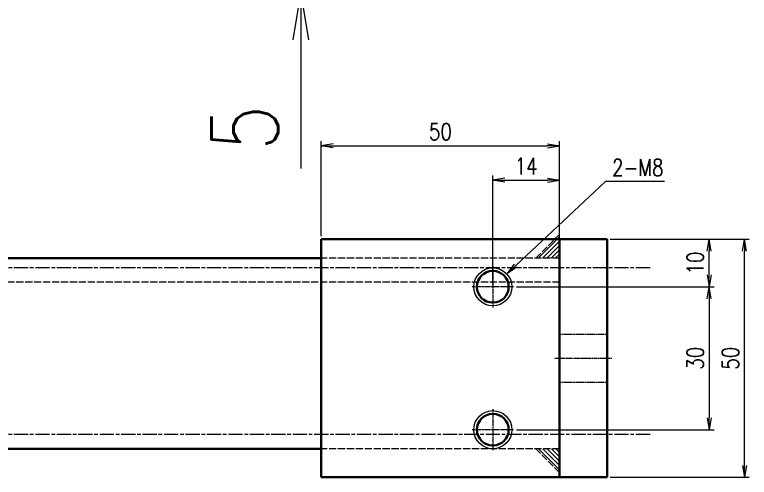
# Model space of a CAD drawing. Header units: millimetres. Extents: x 1333 to 106363, y -60675 to -5704.
# Drawn here: x 11412.9 to 11567.1, y -60416.5 to -60319.3 of the extents above; entities that cross this region are included whole.
import ezdxf

# ---------------------------------------------------------------- set-up
doc = ezdxf.new("R2010")
doc.units = ezdxf.units.MM
doc.header["$LTSCALE"] = 0.5
doc.linetypes.add('AM_ISO02W050x2', pattern=[3.75, 3, -0.75])
doc.linetypes.add('AM_ISO08W050x2', pattern=[9, 6, -0.75, 1.5, -0.75])
for name, color, linetype, lineweight in [('中心线', 2, 'AM_ISO08W050x2', 18), ('标注线', 3, 'Continuous', 18), ('粗实线', 7, 'Continuous', 35), ('虚线', 1, 'AM_ISO02W050x2', 18)]:
    doc.layers.add(name, color=color, linetype=linetype, lineweight=lineweight)
doc.styles.add('DIM', font='romans.shx', dxfattribs={"width": 0.8, "bigfont": 'bigfont.shx'})
doc.dimstyles.new('DEH 1-1$0', dxfattribs={"dimtxt": 3.5, "dimasz": 2.5, "dimexe": 1, "dimexo": 0.625, "dimgap": 1.2, "dimtad": 1, "dimzin": 9, "dimdsep": 46, "dimtxsty": 'DIM', "dimblk": 'OPEN', "dimcen": 0, "dimclrd": 8, "dimclre": 8, "dimclrt": 2, "dimazin": 2, "dimtfac": 0.5, "dimtmove": 0, "dimatfit": 3, "dimldrblk": 'OPEN', "dimfxl": 1, "dimtolj": 2, "dimlwd": 18, "dimlwe": 18, "dimarcsym": 0})
doc.dimstyles.new('DEH 1-1$3', dxfattribs={"dimtxt": 3.5, "dimasz": 2.5, "dimexe": 1, "dimexo": 0.625, "dimgap": 1.2, "dimtad": 1, "dimtoh": 1, "dimdsep": 46, "dimtxsty": 'DIM', "dimblk": 'OPEN', "dimcen": 0, "dimclrd": 8, "dimclre": 8, "dimclrt": 2, "dimazin": 2, "dimtfac": 0.5, "dimtofl": 0, "dimtmove": 0, "dimatfit": 3, "dimldrblk": 'OPEN', "dimfxl": 1, "dimtolj": 2, "dimlwd": 18, "dimlwe": 18, "dimarcsym": 0})
doc.dimstyles.new('DEH 1-4$0', dxfattribs={"dimscale": 4, "dimtxt": 3.5, "dimasz": 2.5, "dimexe": 1, "dimexo": 0.625, "dimgap": 1.2, "dimtad": 1, "dimdsep": 46, "dimtxsty": 'DIM', "dimblk": 'OPEN', "dimcen": 0, "dimclrd": 8, "dimclre": 8, "dimclrt": 2, "dimazin": 2, "dimtfac": 0.5, "dimtmove": 0, "dimatfit": 3, "dimldrblk": 'OPEN', "dimfxl": 1, "dimtolj": 2, "dimlwd": 18, "dimlwe": 18, "dimarcsym": 0})

# ---------------------------------------------------------------- blocks, each defined once
blk = doc.blocks.new('_Open')
at = {"color": 0, "linetype": 'ByBlock', "lineweight": -2}
for p, q in [((-1, 0.167), (0, 0)), ((-1, -0.167), (0, 0)), ((0, 0), (-1, 0))]:
    blk.add_line(p, q, dxfattribs=at)
blk = doc.blocks.new('*D228')
at = {"layer": 'Defpoints', "color": 0, "transparency": 16777216}
for p in [(11527.25, -60346.86), (11477.25, -60366.47), (11527.25, -60366.47)]:
    blk.add_point(p, dxfattribs=at)
at = {"layer": '标注线', "color": 8, "lineweight": 18, "transparency": 16777216}
for p, q in [((11477.25, -60365.84), (11477.25, -60345.86)), ((11527.25, -60365.84), (11527.25, -60345.86)), ((11479.75, -60346.86), (11524.75, -60346.86))]:
    blk.add_line(p, q, dxfattribs=at)
at = {"layer": '标注线', "color": 8, "lineweight": 18, "transparency": 16777216, "xscale": 2.5, "yscale": 2.5, "zscale": 2.5, "rotation": 180}
blk.add_blockref('_Open', (11477.25, -60346.86), dxfattribs=at)
at = {"layer": '标注线', "color": 8, "lineweight": 18, "transparency": 16777216, "xscale": 2.5, "yscale": 2.5, "zscale": 2.5}
blk.add_blockref('_Open', (11527.25, -60346.86), dxfattribs=at)
at = {"layer": '标注线', "color": 2, "transparency": 16777216, "insert": (11502.25, -60343.91), "char_height": 3.5, "attachment_point": 5, "style": 'DIM'}
blk.add_mtext('\\A2;50', dxfattribs=at)
blk = doc.blocks.new('*D229')
at = {"layer": 'Defpoints', "color": 0, "transparency": 16777216}
for p in [(11537.25, -60366.47), (11566.07, -60366.47), (11537.25, -60416.47)]:
    blk.add_point(p, dxfattribs=at)
at = {"layer": '标注线', "color": 8, "lineweight": 18, "transparency": 16777216}
for p, q in [((11537.87, -60366.47), (11567.07, -60366.47)), ((11566.07, -60413.97), (11566.07, -60368.97)), ((11537.87, -60416.47), (11567.07, -60416.47))]:
    blk.add_line(p, q, dxfattribs=at)
at = {"layer": '标注线', "color": 8, "lineweight": 18, "transparency": 16777216, "xscale": 2.5, "yscale": 2.5, "zscale": 2.5}
for p, rotation in [((11566.07, -60366.47), 90), ((11566.07, -60416.47), 270)]:
    blk.add_blockref('_Open', p, dxfattribs=dict(at, rotation=rotation))
at = {"layer": '标注线', "color": 2, "transparency": 16777216, "insert": (11563.12, -60391.47), "char_height": 3.5, "attachment_point": 5, "rotation": 90, "style": 'DIM'}
blk.add_mtext('\\A2;50', dxfattribs=at)
blk = doc.blocks.new('WELDING_5_H')
at = {"layer": '虚线'}
h = blk.add_hatch(dxfattribs=at)
h.set_pattern_fill('ANSI31', color=256, scale=0.2, angle=90, style=0)
h.paths.add_polyline_path([(0, 5), (0, 0), (5, 0)])
for q in [(0, 5), (5, 0)]:
    blk.add_line((0, 0), q, dxfattribs=at)
blk.add_lwpolyline([(0, 5), (5, 0)], dxfattribs=at)
blk = doc.blocks.new('*D240')
at = {"layer": 'Defpoints', "color": 0, "transparency": 16777216}
for p in [(11537.25, -60366.47), (11558.68, -60366.47), (11517.57, -60376.47)]:
    blk.add_point(p, dxfattribs=at)
at = {"layer": '标注线', "color": 8, "lineweight": 18, "transparency": 16777216}
for p, q in [((11537.87, -60366.47), (11559.68, -60366.47)), ((11558.68, -60373.97), (11558.68, -60368.97)), ((11518.2, -60376.47), (11559.68, -60376.47))]:
    blk.add_line(p, q, dxfattribs=at)
at = {"layer": '标注线', "color": 8, "lineweight": 18, "transparency": 16777216, "xscale": 2.5, "yscale": 2.5, "zscale": 2.5}
for p, rotation in [((11558.68, -60366.47), 90), ((11558.68, -60376.47), 270)]:
    blk.add_blockref('_Open', p, dxfattribs=dict(at, rotation=rotation))
at = {"layer": '标注线', "color": 2, "transparency": 16777216, "insert": (11555.73, -60371.47), "char_height": 3.5, "attachment_point": 5, "rotation": 90, "style": 'DIM'}
blk.add_mtext('\\A2;10', dxfattribs=at)
blk = doc.blocks.new('*D241')
at = {"layer": 'Defpoints', "color": 0, "transparency": 16777216}
for p in [(11517.57, -60376.47), (11517.57, -60406.47), (11558.68, -60406.47)]:
    blk.add_point(p, dxfattribs=at)
at = {"layer": '标注线', "color": 8, "lineweight": 18, "transparency": 16777216}
for p, q in [((11518.2, -60376.47), (11559.68, -60376.47)), ((11558.68, -60378.97), (11558.68, -60403.97)), ((11518.2, -60406.47), (11559.68, -60406.47))]:
    blk.add_line(p, q, dxfattribs=at)
at = {"layer": '标注线', "color": 8, "lineweight": 18, "transparency": 16777216, "xscale": 2.5, "yscale": 2.5, "zscale": 2.5}
for p, rotation in [((11558.68, -60376.47), 90), ((11558.68, -60406.47), 270)]:
    blk.add_blockref('_Open', p, dxfattribs=dict(at, rotation=rotation))
at = {"layer": '标注线', "color": 2, "transparency": 16777216, "insert": (11555.73, -60391.47), "char_height": 3.5, "attachment_point": 5, "rotation": 90, "style": 'DIM'}
blk.add_mtext('\\A2;30', dxfattribs=at)
blk = doc.blocks.new('*D242')
at = {"layer": 'Defpoints', "color": 0, "transparency": 16777216}
for p in [(11527.25, -60354.1), (11527.25, -60366.51), (11513.25, -60376.47)]:
    blk.add_point(p, dxfattribs=at)
at = {"layer": '标注线', "color": 8, "lineweight": 18, "transparency": 16777216}
for p, q in [((11513.25, -60375.84), (11513.25, -60353.1)), ((11515.75, -60354.1), (11524.75, -60354.1)), ((11527.25, -60365.89), (11527.25, -60353.1))]:
    blk.add_line(p, q, dxfattribs=at)
at = {"layer": '标注线', "color": 8, "lineweight": 18, "transparency": 16777216, "xscale": 2.5, "yscale": 2.5, "zscale": 2.5, "rotation": 180}
blk.add_blockref('_Open', (11513.25, -60354.1), dxfattribs=at)
at = {"layer": '标注线', "color": 8, "lineweight": 18, "transparency": 16777216, "xscale": 2.5, "yscale": 2.5, "zscale": 2.5}
blk.add_blockref('_Open', (11527.25, -60354.1), dxfattribs=at)
at = {"layer": '标注线', "color": 2, "transparency": 16777216, "insert": (11520.25, -60351.15), "char_height": 3.5, "attachment_point": 5, "style": 'DIM'}
blk.add_mtext('\\A2;14', dxfattribs=at)
blk = doc.blocks.new('*D243')
at = {"layer": 'Defpoints', "color": 0, "transparency": 16777216}
for p in [(11516.17, -60373.74), (11510.33, -60379.2)]:
    blk.add_point(p, dxfattribs=at)
at = {"layer": '标注线', "color": 8, "lineweight": 18, "transparency": 16777216}
for p, q in [((11536.87, -60354.37), (11518, -60372.03)), ((11549.27, -60354.37), (11536.87, -60354.37))]:
    blk.add_line(p, q, dxfattribs=at)
at = {"layer": '标注线', "color": 8, "lineweight": 18, "transparency": 16777216, "xscale": 2.5, "yscale": 2.5, "zscale": 2.5, "rotation": 223.1019951006685}
blk.add_blockref('_Open', (11516.17, -60373.74), dxfattribs=at)
at = {"layer": '标注线', "color": 2, "transparency": 16777216, "insert": (11543.67, -60351.42), "char_height": 3.5, "attachment_point": 5, "style": 'DIM'}
blk.add_mtext('\\A2;2-M8', dxfattribs=at)
blk = doc.blocks.new('*D244')
at = {"layer": 'Defpoints', "color": 0, "transparency": 16777216}
for p in [(11477.25, -60309.58), (11472.99, -60314.58), (11477.25, -60314.58)]:
    blk.add_point(p, dxfattribs=at)
at = {"layer": '标注线', "color": 8, "lineweight": 18, "transparency": 16777216}
for p, q in [((11472.99, -60299.58), (11472.99, -60289.58)), ((11474.75, -60309.58), (11468.99, -60309.58)), ((11472.99, -60309.58), (11472.99, -60314.58)), ((11474.75, -60314.58), (11468.99, -60314.58)), ((11472.99, -60324.58), (11472.99, -60351.65))]:
    blk.add_line(p, q, dxfattribs=at)
at = {"layer": '标注线', "color": 8, "lineweight": 18, "transparency": 16777216, "xscale": 10, "yscale": 10, "zscale": 10}
for p, rotation in [((11472.99, -60309.58), 270), ((11472.99, -60314.58), 90)]:
    blk.add_blockref('_Open', p, dxfattribs=dict(at, rotation=rotation))
at = {"layer": '标注线', "color": 2, "transparency": 16777216, "insert": (11461.19, -60343.12), "char_height": 14, "attachment_point": 5, "rotation": 90, "style": 'DIM'}
blk.add_mtext('\\A2;5', dxfattribs=at)

msp = doc.modelspace()

# ---------------------------------------------------------------- linework, layer by layer
at = {"layer": '中心线', "lineweight": 13}
for p, q in [((11546.25, -60372.469), (11318.249, -60372.469)), ((11546.25, -60407.469), (11318.249, -60407.469))]:
    msp.add_line(p, q, dxfattribs=at)
at = {"layer": '中心线', "lineweight": 13, "ltscale": 0.216028}
for p, q in [((11513.25, -60372.149), (11513.25, -60380.79)), ((11517.57, -60376.469), (11508.929, -60376.469)), ((11513.25, -60402.149), (11513.25, -60410.79)), ((11517.57, -60406.469), (11508.929, -60406.469))]:
    msp.add_line(p, q, dxfattribs=at)
at = {"layer": '中心线', "lineweight": 13, "ltscale": 0.3}
msp.add_line((11526.25, -60391.469), (11538.25, -60391.469), dxfattribs=at)
at = {"layer": '标注线'}
for centre in [(11513.25, -60376.469), (11513.25, -60406.469)]:
    msp.add_circle(centre, 4, dxfattribs=at)
at = {"layer": '粗实线', "color": 7, "lineweight": 35}
for p, q in [((11527.25, -60366.469), (11477.25, -60366.469)), ((11477.25, -60416.469), (11477.25, -60366.469)), ((11527.25, -60366.469), (11527.25, -60416.469)), ((11527.25, -60366.469), (11527.25, -60416.469)), ((11537.25, -60366.469), (11537.25, -60416.469)), ((11477.25, -60370.469), (11337.25, -60370.469)), ((11477.25, -60410.469), (11337.25, -60410.469)), ((11477.25, -60416.469), (11527.25, -60416.469))]:
    msp.add_line(p, q, dxfattribs=at)
at = {"layer": '粗实线', "color": 7, "lineweight": 35, "ltscale": 0.25}
for p, q in [((11527.25, -60366.469), (11537.25, -60366.469)), ((11527.25, -60416.469), (11537.25, -60416.469))]:
    msp.add_line(p, q, dxfattribs=at)
at = {"layer": '粗实线', "color": 7, "lineweight": 35}
for centre in [(11513.25, -60376.469), (11513.25, -60406.469)]:
    msp.add_circle(centre, 3.324, dxfattribs=at)
at = {"layer": '虚线', "lineweight": 13}
for p, q in [((11527.25, -60370.469), (11477.25, -60370.469)), ((11527.25, -60410.469), (11527.25, -60370.469)), ((11527.25, -60375.469), (11337.25, -60375.469)), ((11527.25, -60410.469), (11477.25, -60410.469))]:
    msp.add_line(p, q, dxfattribs=at)
at = {"layer": '虚线', "lineweight": 13, "ltscale": 0.25}
for p, q in [((11527.25, -60386.416), (11537.25, -60386.416)), ((11527.25, -60396.522), (11537.25, -60396.522))]:
    msp.add_line(p, q, dxfattribs=at)

# ---------------------------------------------------------------- block references
at = {"layer": '标注线'}
for p, rotation in [((11527.25, -60370.469), 90), ((11527.25, -60410.469), 180)]:
    msp.add_blockref('WELDING_5_H', p, dxfattribs=dict(at, rotation=rotation))

# ---------------------------------------------------------------- dimensions: what is measured, and where the dimension line sits
for base, p1, p2, dimstyle, picture, middle in [((11472.993, -60314.582), (11477.25, -60309.582), (11477.25, -60314.582), 'DEH 1-4$0', '*D244', (11461.193, -60343.115)), ((11558.684, -60366.469), (11517.57, -60376.469), (11537.25, -60366.469), 'DEH 1-1$0', '*D240', (11555.734, -60371.469)), ((11566.073, -60366.469), (11537.25, -60416.469), (11537.25, -60366.469), 'DEH 1-1$0', '*D229', (11563.123, -60391.469)), ((11558.684, -60406.469), (11517.57, -60376.469), (11517.57, -60406.469), 'DEH 1-1$0', '*D241', (11555.734, -60391.469))]:
    dim = msp.add_linear_dim(base=base, p1=p1, p2=p2, angle=90, dimstyle=dimstyle, dxfattribs=at)
    dim.commit()
    dim.dimension.update_dxf_attribs({"geometry": picture, "text_midpoint": middle})
for base, p1, p2, picture, middle in [((11527.25, -60346.855), (11477.25, -60366.469), (11527.25, -60366.469), '*D228', (11502.25, -60343.905)), ((11527.25, -60354.097), (11513.25, -60376.469), (11527.25, -60366.514), '*D242', (11520.25, -60351.147))]:
    dim = msp.add_linear_dim(base=base, p1=p1, p2=p2, dimstyle='DEH 1-1$0', dxfattribs=at)
    dim.commit()
    dim.dimension.update_dxf_attribs({"geometry": picture, "text_midpoint": middle})
dim = msp.add_diameter_dim_2p(p1=(11510.329, -60379.202), p2=(11516.17, -60373.736), dimstyle='DEH 1-1$3', override={"dimpost": '2-M<>'}, dxfattribs=at)
dim.commit()
dim.dimension.update_dxf_attribs({"geometry": '*D243', "text_midpoint": (11543.667, -60354.367), "dimtype": 163})

doc.saveas('drawing.dxf')
